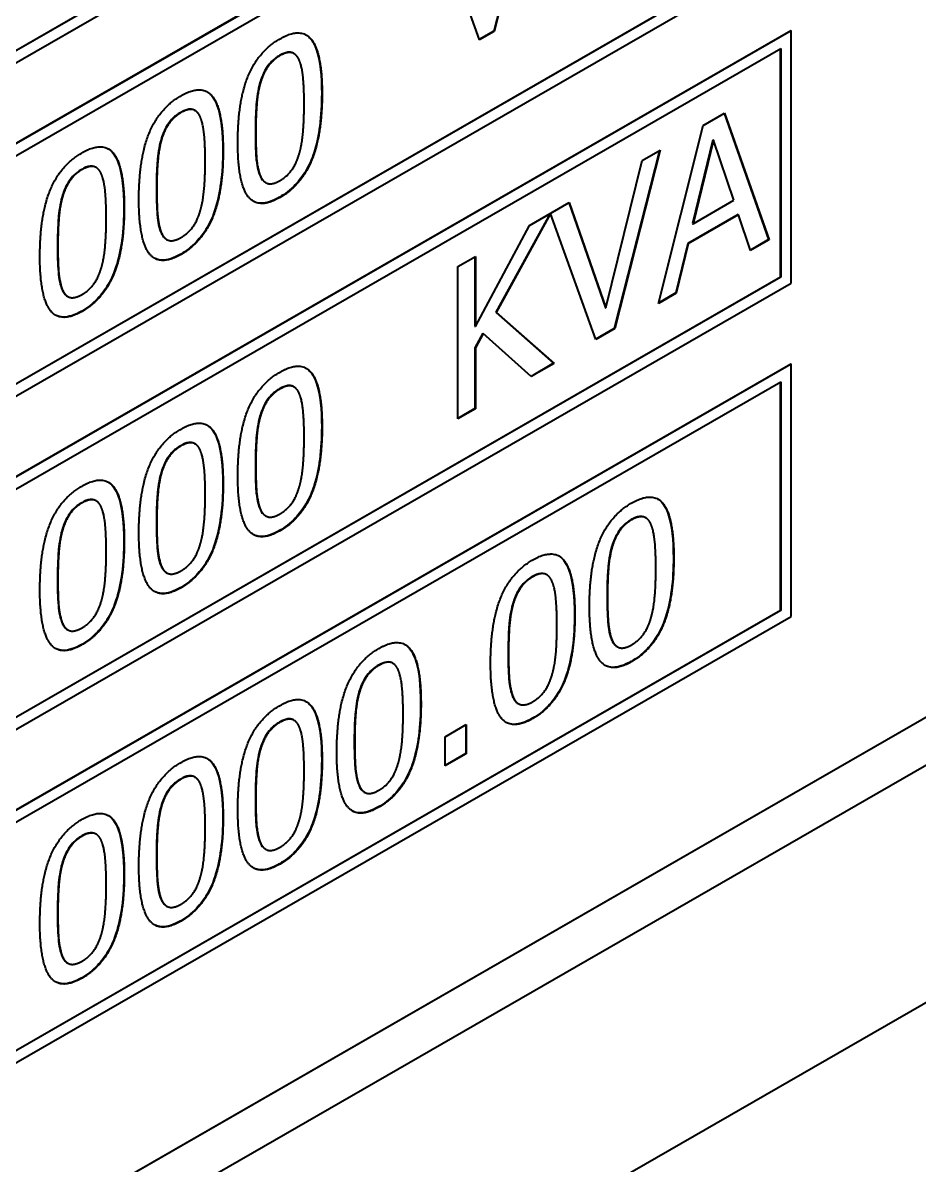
# Model space of a CAD drawing. Header units: inches. Extents: x 6934 to 18973, y 4254 to 7629.
# Drawn here: x 11226.73 to 11239.04, y 6535.79 to 6551.48 of the extents above; entities that cross this region are included whole.
import ezdxf

# ---------------------------------------------------------------- set-up
doc = ezdxf.new("R2010")
doc.units = ezdxf.units.IN
doc.header["$MEASUREMENT"] = 0
doc.layers.add('POWER SUPPLY CASE OUTLINE$0$가시적인 것(ISO)', color=3, linetype='Continuous', lineweight=40, true_color=0x00ff00)
doc.layers.add('POWER SUPPLY CASE OUTLINE$0$가시적인 좁은 것(ISO)', color=3, linetype='Continuous', lineweight=35, true_color=0x00ff00)

msp = doc.modelspace()

# ---------------------------------------------------------------- linework, layer by layer
at = {"layer": 'POWER SUPPLY CASE OUTLINE$0$가시적인 것(ISO)'}
for p, q in [((11195.23, 6516.665), (11267.728, 6558.413)), ((11267.734, 6558.41), (11195.231, 6516.659)), ((11273.904, 6558.045), (11189.051, 6509.182)), ((11194.713, 6515.706), (11268.252, 6558.055)), ((11218.472, 6546.399), (11237.134, 6557.146)), ((11237.14, 6557.143), (11218.472, 6546.393)), ((11218.331, 6546.148), (11237.281, 6557.061)), ((11218.325, 6545.039), (11237.275, 6555.952)), ((11237.281, 6555.949), (11218.331, 6545.036)), ((11218.472, 6544.954), (11237.14, 6555.704)), ((11233.683, 6553.273), (11233.198, 6551.365)), ((11233.691, 6553.277), (11233.204, 6551.362)), ((11218.472, 6541.821), (11237.134, 6552.568)), ((11237.14, 6552.565), (11218.472, 6541.815)), ((11233.001, 6551.245), (11232.514, 6552.6)), ((11218.331, 6541.57), (11237.281, 6552.483)), ((11218.325, 6540.461), (11237.275, 6551.374)), ((11237.281, 6551.371), (11218.331, 6540.458)), ((11233.198, 6551.365), (11232.999, 6551.25)), ((11233.204, 6551.362), (11233.001, 6551.245)), ((11233.198, 6551.365), (11233.204, 6551.362)), ((11237.275, 6551.374), (11237.281, 6551.371)), ((11237.281, 6547.904), (11237.281, 6551.371)), ((11218.472, 6540.376), (11237.14, 6551.126)), ((11237.134, 6547.99), (11237.134, 6551.123)), ((11237.14, 6551.126), (11237.14, 6547.986)), ((11230.449, 6551.059), (11230.455, 6551.056)), ((11229.091, 6550.277), (11229.096, 6550.274)), ((11236.071, 6550.069), (11236.367, 6550.24)), ((11236.363, 6550.238), (11236.971, 6548.502)), ((11236.367, 6550.24), (11236.977, 6548.498)), ((11235.46, 6547.625), (11236.071, 6550.069)), ((11236.207, 6549.87), (11235.928, 6548.724)), ((11236.213, 6549.866), (11235.934, 6548.72)), ((11236.207, 6549.87), (11236.213, 6549.866)), ((11236.493, 6549.042), (11236.213, 6549.866)), ((11235.475, 6549.726), (11234.853, 6547.282)), ((11235.482, 6549.731), (11234.859, 6547.279)), ((11235.237, 6549.59), (11235.482, 6549.731)), ((11234.736, 6547.562), (11235.237, 6549.59)), ((11227.732, 6549.495), (11227.738, 6549.492)), ((11230.062, 6549.287), (11230.067, 6549.284)), ((11233.688, 6548.697), (11234.234, 6549.012)), ((11234.23, 6549.01), (11234.73, 6547.565)), ((11234.234, 6549.012), (11234.736, 6547.562)), ((11235.934, 6548.72), (11236.493, 6549.042)), ((11233.971, 6548.86), (11233.226, 6547.503)), ((11233.977, 6548.859), (11233.232, 6547.5)), ((11233.973, 6548.861), (11233.977, 6548.859)), ((11234.599, 6547.129), (11233.977, 6548.859)), ((11236.553, 6548.846), (11235.862, 6548.448)), ((11236.559, 6548.843), (11235.868, 6548.445)), ((11236.553, 6548.846), (11236.559, 6548.843)), ((11236.723, 6548.352), (11236.559, 6548.843)), ((11232.946, 6547.308), (11233.688, 6548.697)), ((11235.928, 6548.724), (11235.934, 6548.72)), ((11228.703, 6548.505), (11228.709, 6548.502)), ((11235.862, 6548.448), (11235.698, 6547.769)), ((11235.868, 6548.445), (11235.704, 6547.765)), ((11235.862, 6548.448), (11235.868, 6548.445)), ((11236.971, 6548.502), (11236.722, 6548.358)), ((11236.977, 6548.498), (11236.723, 6548.352)), ((11236.971, 6548.502), (11236.977, 6548.498)), ((11232.705, 6548.131), (11232.946, 6548.27)), ((11232.705, 6546.039), (11232.705, 6548.131)), ((11232.94, 6548.267), (11232.94, 6547.312)), ((11232.946, 6548.27), (11232.946, 6547.308)), ((11218.472, 6537.243), (11237.134, 6547.99)), ((11237.14, 6547.986), (11218.472, 6537.236)), ((11237.134, 6547.99), (11237.14, 6547.986)), ((11218.331, 6536.991), (11237.281, 6547.904)), ((11227.345, 6547.723), (11227.35, 6547.719)), ((11235.704, 6547.765), (11235.46, 6547.625)), ((11235.698, 6547.769), (11235.462, 6547.633)), ((11235.698, 6547.769), (11235.704, 6547.765)), ((11233.226, 6547.503), (11234.02, 6546.802)), ((11233.226, 6547.503), (11233.232, 6547.5)), ((11233.232, 6547.5), (11234.026, 6546.799)), ((11234.73, 6547.565), (11234.736, 6547.562)), ((11232.94, 6547.312), (11232.946, 6547.308)), ((11233.046, 6547.215), (11232.94, 6547.017)), ((11233.052, 6547.211), (11232.946, 6547.013)), ((11233.046, 6547.215), (11233.052, 6547.211)), ((11233.713, 6546.619), (11233.052, 6547.211)), ((11234.853, 6547.282), (11234.597, 6547.135)), ((11234.859, 6547.279), (11234.599, 6547.129)), ((11234.853, 6547.282), (11234.859, 6547.279)), ((11232.94, 6547.017), (11232.94, 6546.18)), ((11232.94, 6547.017), (11232.946, 6547.013)), ((11232.946, 6547.013), (11232.946, 6546.177)), ((11218.325, 6535.883), (11237.275, 6546.796)), ((11237.281, 6546.792), (11218.331, 6535.88)), ((11234.02, 6546.802), (11233.709, 6546.623)), ((11234.026, 6546.799), (11233.713, 6546.619)), ((11234.02, 6546.802), (11234.026, 6546.799)), ((11237.275, 6546.796), (11237.281, 6546.792)), ((11237.281, 6543.326), (11237.281, 6546.792)), ((11218.472, 6535.798), (11237.14, 6546.548)), ((11230.449, 6546.481), (11230.455, 6546.478)), ((11237.134, 6543.411), (11237.134, 6546.544)), ((11237.14, 6546.548), (11237.14, 6543.408)), ((11232.94, 6546.18), (11232.705, 6546.045)), ((11232.946, 6546.177), (11232.705, 6546.039)), ((11232.94, 6546.18), (11232.946, 6546.177)), ((11229.091, 6545.699), (11229.096, 6545.696)), ((11227.732, 6544.917), (11227.738, 6544.913)), ((11230.062, 6544.709), (11230.067, 6544.706)), ((11235.278, 6544.684), (11235.284, 6544.68)), ((11228.703, 6543.927), (11228.709, 6543.923)), ((11233.92, 6543.901), (11233.925, 6543.898)), ((11218.331, 6532.413), (11237.281, 6543.326)), ((11218.472, 6532.665), (11237.134, 6543.411)), ((11237.14, 6543.408), (11218.472, 6532.658)), ((11237.134, 6543.411), (11237.14, 6543.408)), ((11227.345, 6543.144), (11227.35, 6543.141)), ((11234.891, 6542.911), (11234.896, 6542.908)), ((11231.807, 6542.685), (11231.813, 6542.682)), ((11233.532, 6542.129), (11233.538, 6542.126)), ((11230.449, 6541.903), (11230.455, 6541.899)), ((11232.529, 6541.673), (11232.819, 6541.841)), ((11232.814, 6541.837), (11232.814, 6541.444)), ((11232.819, 6541.841), (11232.819, 6541.44)), ((11232.529, 6541.273), (11232.529, 6541.673)), ((11232.814, 6541.444), (11232.529, 6541.28)), ((11232.819, 6541.44), (11232.529, 6541.273)), ((11232.814, 6541.444), (11232.819, 6541.44)), ((11229.091, 6541.12), (11229.096, 6541.117)), ((11231.42, 6540.913), (11231.426, 6540.909)), ((11227.732, 6540.338), (11227.738, 6540.335)), ((11230.062, 6540.131), (11230.067, 6540.127)), ((11228.703, 6539.348), (11228.709, 6539.345)), ((11227.345, 6538.566), (11227.35, 6538.563))]:
    msp.add_line(p, q, dxfattribs=at)
for points in [[(11230.263, 6551.26), (11230.56, 6551.431), (11230.841, 6551.05), (11230.841, 6550.504)], [(11229.683, 6549.836), (11229.683, 6550.402), (11229.966, 6551.089), (11230.263, 6551.26)], [(11230.263, 6551.028), (11230.161, 6550.969), (11230.031, 6550.784), (11229.993, 6550.652)], [(11230.528, 6550.963), (11230.491, 6551.049), (11230.364, 6551.086), (11230.263, 6551.028)], [(11230.594, 6550.362), (11230.594, 6550.577), (11230.565, 6550.878), (11230.528, 6550.963)], [(11229.993, 6550.652), (11229.956, 6550.524), (11229.93, 6550.183), (11229.93, 6549.978)], [(11228.325, 6549.053), (11228.325, 6549.62), (11228.608, 6550.307), (11228.904, 6550.478)], [(11228.904, 6550.478), (11229.202, 6550.649), (11229.482, 6550.268), (11229.482, 6549.722)], [(11230.841, 6550.504), (11230.841, 6549.941), (11230.557, 6549.25), (11230.263, 6549.08)], [(11230.53, 6549.687), (11230.565, 6549.811), (11230.594, 6550.147), (11230.594, 6550.362)], [(11228.904, 6550.245), (11228.803, 6550.187), (11228.672, 6550.002), (11228.634, 6549.869)], [(11229.17, 6550.181), (11229.133, 6550.267), (11229.005, 6550.304), (11228.904, 6550.245)], [(11229.236, 6549.58), (11229.236, 6549.795), (11229.206, 6550.095), (11229.17, 6550.181)], [(11228.634, 6549.869), (11228.598, 6549.741), (11228.571, 6549.401), (11228.571, 6549.195)], [(11229.93, 6549.978), (11229.93, 6549.757), (11229.953, 6549.475), (11229.991, 6549.382)], [(11226.966, 6548.271), (11226.966, 6548.838), (11227.25, 6549.525), (11227.546, 6549.695)], [(11227.546, 6549.695), (11227.844, 6549.867), (11228.124, 6549.486), (11228.124, 6548.939)], [(11229.482, 6549.722), (11229.482, 6549.159), (11229.199, 6548.468), (11228.904, 6548.298)], [(11230.263, 6549.08), (11229.963, 6548.908), (11229.683, 6549.284), (11229.683, 6549.836)], [(11229.171, 6548.905), (11229.206, 6549.029), (11229.236, 6549.364), (11229.236, 6549.58)], [(11230.263, 6549.313), (11230.362, 6549.37), (11230.493, 6549.556), (11230.53, 6549.687)], [(11227.546, 6549.463), (11227.445, 6549.405), (11227.314, 6549.219), (11227.276, 6549.087)], [(11227.811, 6549.399), (11227.775, 6549.485), (11227.647, 6549.521), (11227.546, 6549.463)], [(11227.877, 6548.797), (11227.877, 6549.013), (11227.848, 6549.313), (11227.811, 6549.399)], [(11229.991, 6549.382), (11230.026, 6549.294), (11230.157, 6549.252), (11230.263, 6549.313)], [(11227.276, 6549.087), (11227.239, 6548.959), (11227.213, 6548.618), (11227.213, 6548.413)], [(11228.571, 6549.195), (11228.571, 6548.975), (11228.595, 6548.693), (11228.633, 6548.6)], [(11228.124, 6548.939), (11228.124, 6548.376), (11227.841, 6547.686), (11227.546, 6547.516)], [(11228.904, 6548.298), (11228.605, 6548.126), (11228.325, 6548.502), (11228.325, 6549.053)], [(11227.813, 6548.123), (11227.848, 6548.246), (11227.877, 6548.582), (11227.877, 6548.797)], [(11228.904, 6548.531), (11229.004, 6548.588), (11229.135, 6548.773), (11229.171, 6548.905)], [(11228.633, 6548.6), (11228.668, 6548.512), (11228.799, 6548.47), (11228.904, 6548.531)], [(11227.213, 6548.413), (11227.213, 6548.193), (11227.236, 6547.911), (11227.274, 6547.818)], [(11227.546, 6547.516), (11227.247, 6547.344), (11226.966, 6547.72), (11226.966, 6548.271)], [(11227.546, 6547.748), (11227.646, 6547.806), (11227.776, 6547.991), (11227.813, 6548.123)], [(11227.274, 6547.818), (11227.31, 6547.729), (11227.44, 6547.688), (11227.546, 6547.748)], [(11230.263, 6546.682), (11230.56, 6546.853), (11230.841, 6546.472), (11230.841, 6545.926)], [(11229.683, 6545.257), (11229.683, 6545.824), (11229.966, 6546.511), (11230.263, 6546.682)], [(11230.263, 6546.449), (11230.161, 6546.391), (11230.031, 6546.206), (11229.993, 6546.073)], [(11230.528, 6546.385), (11230.491, 6546.471), (11230.364, 6546.508), (11230.263, 6546.449)], [(11230.594, 6545.784), (11230.594, 6545.999), (11230.565, 6546.299), (11230.528, 6546.385)], [(11228.904, 6545.899), (11229.202, 6546.071), (11229.482, 6545.689), (11229.482, 6545.143)], [(11229.993, 6546.073), (11229.956, 6545.945), (11229.93, 6545.605), (11229.93, 6545.399)], [(11228.325, 6544.475), (11228.325, 6545.042), (11228.608, 6545.729), (11228.904, 6545.899)], [(11230.841, 6545.926), (11230.841, 6545.363), (11230.557, 6544.672), (11230.263, 6544.502)], [(11230.53, 6545.109), (11230.565, 6545.233), (11230.594, 6545.568), (11230.594, 6545.784)], [(11228.904, 6545.667), (11228.803, 6545.609), (11228.672, 6545.423), (11228.634, 6545.291)], [(11229.17, 6545.603), (11229.133, 6545.689), (11229.005, 6545.725), (11228.904, 6545.667)], [(11229.236, 6545.001), (11229.236, 6545.217), (11229.206, 6545.517), (11229.17, 6545.603)], [(11229.93, 6545.399), (11229.93, 6545.179), (11229.953, 6544.897), (11229.991, 6544.804)], [(11227.546, 6545.117), (11227.844, 6545.289), (11228.124, 6544.907), (11228.124, 6544.361)], [(11228.634, 6545.291), (11228.598, 6545.163), (11228.571, 6544.822), (11228.571, 6544.617)], [(11229.482, 6545.143), (11229.482, 6544.58), (11229.199, 6543.89), (11228.904, 6543.72)], [(11230.263, 6544.502), (11229.963, 6544.33), (11229.683, 6544.706), (11229.683, 6545.257)], [(11226.966, 6543.693), (11226.966, 6544.259), (11227.25, 6544.947), (11227.546, 6545.117)], [(11229.171, 6544.327), (11229.206, 6544.45), (11229.236, 6544.786), (11229.236, 6545.001)], [(11230.263, 6544.735), (11230.362, 6544.792), (11230.493, 6544.977), (11230.53, 6545.109)], [(11227.546, 6544.885), (11227.445, 6544.827), (11227.314, 6544.641), (11227.276, 6544.509)], [(11227.811, 6544.821), (11227.775, 6544.906), (11227.647, 6544.943), (11227.546, 6544.885)], [(11234.512, 6543.46), (11234.512, 6544.027), (11234.795, 6544.714), (11235.092, 6544.884)], [(11235.092, 6544.884), (11235.39, 6545.056), (11235.67, 6544.674), (11235.67, 6544.128)], [(11227.877, 6544.219), (11227.877, 6544.435), (11227.848, 6544.735), (11227.811, 6544.821)], [(11229.991, 6544.804), (11230.026, 6544.716), (11230.157, 6544.674), (11230.263, 6544.735)], [(11235.357, 6544.588), (11235.321, 6544.673), (11235.193, 6544.71), (11235.092, 6544.652)], [(11228.571, 6544.617), (11228.571, 6544.397), (11228.595, 6544.115), (11228.633, 6544.022)], [(11235.092, 6544.652), (11234.991, 6544.594), (11234.86, 6544.408), (11234.822, 6544.276)], [(11235.423, 6543.986), (11235.423, 6544.202), (11235.394, 6544.502), (11235.357, 6544.588)], [(11227.276, 6544.509), (11227.239, 6544.381), (11227.213, 6544.04), (11227.213, 6543.835)], [(11228.124, 6544.361), (11228.124, 6543.798), (11227.841, 6543.108), (11227.546, 6542.938)], [(11228.904, 6543.72), (11228.605, 6543.548), (11228.325, 6543.924), (11228.325, 6544.475)], [(11227.813, 6543.544), (11227.848, 6543.668), (11227.877, 6544.004), (11227.877, 6544.219)], [(11228.904, 6543.952), (11229.004, 6544.01), (11229.135, 6544.195), (11229.171, 6544.327)], [(11234.822, 6544.276), (11234.785, 6544.148), (11234.759, 6543.807), (11234.759, 6543.602)], [(11233.154, 6542.678), (11233.154, 6543.244), (11233.437, 6543.931), (11233.733, 6544.102)], [(11233.733, 6544.102), (11234.031, 6544.274), (11234.311, 6543.892), (11234.311, 6543.346)], [(11235.67, 6544.128), (11235.67, 6543.565), (11235.387, 6542.875), (11235.092, 6542.705)], [(11228.633, 6544.022), (11228.668, 6543.933), (11228.799, 6543.892), (11228.904, 6543.952)], [(11233.999, 6543.805), (11233.962, 6543.891), (11233.835, 6543.928), (11233.733, 6543.87)], [(11235.359, 6543.311), (11235.394, 6543.435), (11235.423, 6543.771), (11235.423, 6543.986)], [(11227.213, 6543.835), (11227.213, 6543.614), (11227.236, 6543.333), (11227.274, 6543.239)], [(11233.733, 6543.87), (11233.632, 6543.811), (11233.502, 6543.626), (11233.463, 6543.494)], [(11234.065, 6543.204), (11234.065, 6543.419), (11234.036, 6543.72), (11233.999, 6543.805)], [(11227.546, 6542.938), (11227.247, 6542.765), (11226.966, 6543.142), (11226.966, 6543.693)], [(11234.759, 6543.602), (11234.759, 6543.381), (11234.782, 6543.1), (11234.82, 6543.007)], [(11227.546, 6543.17), (11227.646, 6543.228), (11227.776, 6543.413), (11227.813, 6543.544)], [(11233.463, 6543.494), (11233.427, 6543.366), (11233.4, 6543.025), (11233.4, 6542.82)], [(11235.092, 6542.705), (11234.793, 6542.533), (11234.512, 6542.909), (11234.512, 6543.46)], [(11234.311, 6543.346), (11234.311, 6542.783), (11234.028, 6542.092), (11233.733, 6541.923)], [(11235.092, 6542.937), (11235.192, 6542.995), (11235.322, 6543.18), (11235.359, 6543.311)], [(11227.274, 6543.239), (11227.31, 6543.151), (11227.44, 6543.109), (11227.546, 6543.17)], [(11234, 6542.529), (11234.036, 6542.653), (11234.065, 6542.989), (11234.065, 6543.204)], [(11231.621, 6542.886), (11231.919, 6543.057), (11232.199, 6542.676), (11232.199, 6542.13)], [(11234.82, 6543.007), (11234.856, 6542.918), (11234.986, 6542.876), (11235.092, 6542.937)], [(11231.042, 6541.461), (11231.042, 6542.028), (11231.325, 6542.715), (11231.621, 6542.886)], [(11233.4, 6542.82), (11233.4, 6542.599), (11233.424, 6542.318), (11233.462, 6542.224)], [(11231.621, 6542.653), (11231.52, 6542.595), (11231.389, 6542.41), (11231.351, 6542.277)], [(11231.887, 6542.589), (11231.85, 6542.675), (11231.722, 6542.712), (11231.621, 6542.653)], [(11233.733, 6541.923), (11233.434, 6541.75), (11233.154, 6542.127), (11233.154, 6542.678)], [(11231.953, 6541.988), (11231.953, 6542.203), (11231.923, 6542.503), (11231.887, 6542.589)], [(11233.733, 6542.155), (11233.833, 6542.212), (11233.964, 6542.398), (11234, 6542.529)], [(11230.263, 6542.103), (11230.56, 6542.275), (11230.841, 6541.893), (11230.841, 6541.347)], [(11231.351, 6542.277), (11231.314, 6542.149), (11231.288, 6541.809), (11231.288, 6541.603)], [(11233.462, 6542.224), (11233.497, 6542.136), (11233.628, 6542.094), (11233.733, 6542.155)], [(11229.683, 6540.679), (11229.683, 6541.246), (11229.966, 6541.933), (11230.263, 6542.103)], [(11232.199, 6542.13), (11232.199, 6541.566), (11231.916, 6540.876), (11231.621, 6540.706)], [(11230.263, 6541.871), (11230.161, 6541.813), (11230.031, 6541.627), (11229.993, 6541.495)], [(11230.528, 6541.807), (11230.491, 6541.893), (11230.364, 6541.929), (11230.263, 6541.871)], [(11231.888, 6541.313), (11231.923, 6541.436), (11231.953, 6541.772), (11231.953, 6541.988)], [(11230.594, 6541.205), (11230.594, 6541.421), (11230.565, 6541.721), (11230.528, 6541.807)], [(11231.288, 6541.603), (11231.288, 6541.383), (11231.311, 6541.101), (11231.35, 6541.008)], [(11228.904, 6541.321), (11229.202, 6541.493), (11229.482, 6541.111), (11229.482, 6540.565)], [(11229.993, 6541.495), (11229.956, 6541.367), (11229.93, 6541.026), (11229.93, 6540.821)], [(11231.621, 6540.706), (11231.322, 6540.534), (11231.042, 6540.91), (11231.042, 6541.461)], [(11228.325, 6539.897), (11228.325, 6540.463), (11228.608, 6541.15), (11228.904, 6541.321)], [(11230.841, 6541.347), (11230.841, 6540.784), (11230.557, 6540.094), (11230.263, 6539.924)], [(11231.621, 6540.939), (11231.721, 6540.996), (11231.851, 6541.181), (11231.888, 6541.313)], [(11228.904, 6541.089), (11228.803, 6541.03), (11228.672, 6540.845), (11228.634, 6540.713)], [(11229.17, 6541.025), (11229.133, 6541.11), (11229.005, 6541.147), (11228.904, 6541.089)], [(11230.53, 6540.531), (11230.565, 6540.654), (11230.594, 6540.99), (11230.594, 6541.205)], [(11229.236, 6540.423), (11229.236, 6540.639), (11229.206, 6540.939), (11229.17, 6541.025)], [(11231.35, 6541.008), (11231.385, 6540.92), (11231.515, 6540.878), (11231.621, 6540.939)], [(11229.93, 6540.821), (11229.93, 6540.601), (11229.953, 6540.319), (11229.991, 6540.226)], [(11227.546, 6540.539), (11227.844, 6540.71), (11228.124, 6540.329), (11228.124, 6539.783)], [(11228.634, 6540.713), (11228.598, 6540.585), (11228.571, 6540.244), (11228.571, 6540.039)], [(11230.263, 6539.924), (11229.963, 6539.752), (11229.683, 6540.128), (11229.683, 6540.679)], [(11226.966, 6539.115), (11226.966, 6539.681), (11227.25, 6540.368), (11227.546, 6540.539)], [(11229.482, 6540.565), (11229.482, 6540.002), (11229.199, 6539.311), (11228.904, 6539.142)], [(11230.263, 6540.156), (11230.362, 6540.214), (11230.493, 6540.399), (11230.53, 6540.531)], [(11227.546, 6540.307), (11227.445, 6540.248), (11227.314, 6540.063), (11227.276, 6539.931)], [(11227.811, 6540.242), (11227.775, 6540.328), (11227.647, 6540.365), (11227.546, 6540.307)], [(11229.171, 6539.748), (11229.206, 6539.872), (11229.236, 6540.208), (11229.236, 6540.423)], [(11227.877, 6539.641), (11227.877, 6539.856), (11227.848, 6540.157), (11227.811, 6540.242)], [(11229.991, 6540.226), (11230.026, 6540.137), (11230.157, 6540.095), (11230.263, 6540.156)], [(11228.571, 6540.039), (11228.571, 6539.818), (11228.595, 6539.537), (11228.633, 6539.443)], [(11227.276, 6539.931), (11227.239, 6539.803), (11227.213, 6539.462), (11227.213, 6539.257)], [(11228.904, 6539.142), (11228.605, 6538.969), (11228.325, 6539.346), (11228.325, 6539.897)], [(11228.124, 6539.783), (11228.124, 6539.22), (11227.841, 6538.529), (11227.546, 6538.359)], [(11228.904, 6539.374), (11229.004, 6539.432), (11229.135, 6539.617), (11229.171, 6539.748)], [(11227.813, 6538.966), (11227.848, 6539.09), (11227.877, 6539.426), (11227.877, 6539.641)], [(11228.633, 6539.443), (11228.668, 6539.355), (11228.799, 6539.313), (11228.904, 6539.374)], [(11227.213, 6539.257), (11227.213, 6539.036), (11227.236, 6538.754), (11227.274, 6538.661)], [(11227.546, 6538.359), (11227.247, 6538.187), (11226.966, 6538.563), (11226.966, 6539.115)], [(11227.546, 6538.592), (11227.646, 6538.649), (11227.776, 6538.835), (11227.813, 6538.966)], [(11227.274, 6538.661), (11227.31, 6538.573), (11227.44, 6538.531), (11227.546, 6538.592)]]:
    msp.add_open_spline(points, degree=2, dxfattribs=at)
for points, knots in [([(11230.62, 6551.314), (11230.629, 6551.309), (11230.637, 6551.303), (11230.674, 6551.273), (11230.72, 6551.226), (11230.816, 6550.96), (11230.835, 6550.738), (11230.835, 6550.507)], [-0.1967538, -0.1967538, -0.1967538, -0.1967538, -0.1778314, -0.1778314, -0.1056911, -0.1056911, 0, 0, 0, 0]), ([(11230.257, 6551.031), (11230.235, 6551.018), (11230.212, 6551.003), (11230.17, 6550.969), (11230.15, 6550.951), (11230.112, 6550.91), (11230.084, 6550.876), (11230.026, 6550.77), (11230.003, 6550.712), (11229.987, 6550.655)], [-0.08997993, -0.08997993, -0.08997993, -0.08997993, -0.06661875, -0.06661875, -0.04544513, -0.04544513, -0.02339217, -0.02339217, 0, 0, 0, 0]), ([(11230.449, 6551.059), (11230.448, 6551.06), (11230.447, 6551.06), (11230.419, 6551.076), (11230.392, 6551.076), (11230.335, 6551.07), (11230.296, 6551.053), (11230.257, 6551.031)], [-0.03284508, -0.03284508, -0.03284508, -0.03284508, -0.03244493, -0.03244493, -0.02060767, -0.02060767, 0, 0, 0, 0]), ([(11229.987, 6550.655), (11229.959, 6550.555), (11229.944, 6550.449), (11229.934, 6550.311), (11229.924, 6550.186), (11229.924, 6549.981)], [-0.2872609, -0.2872609, -0.2872609, -0.2872609, -0.0939422, -0.0939422, 0, 0, 0, 0]), ([(11229.262, 6550.531), (11229.27, 6550.526), (11229.278, 6550.521), (11229.316, 6550.491), (11229.362, 6550.444), (11229.458, 6550.178), (11229.477, 6549.955), (11229.477, 6549.725)], [-0.1967538, -0.1967538, -0.1967538, -0.1967538, -0.1778314, -0.1778314, -0.1056911, -0.1056911, 0, 0, 0, 0]), ([(11230.835, 6550.507), (11230.835, 6550.364), (11230.828, 6550.21), (11230.793, 6549.94), (11230.768, 6549.813), (11230.705, 6549.622), (11230.671, 6549.536), (11230.577, 6549.375), (11230.528, 6549.31), (11230.405, 6549.181), (11230.331, 6549.126), (11230.257, 6549.084)], [-0.2680321, -0.2680321, -0.2680321, -0.2680321, -0.1780903, -0.1780903, -0.1090851, -0.1090851, -0.0707526, -0.0707526, -0.0392192, -0.0392192, 0, 0, 0, 0]), ([(11228.899, 6550.249), (11228.876, 6550.236), (11228.854, 6550.221), (11228.811, 6550.187), (11228.792, 6550.169), (11228.754, 6550.128), (11228.726, 6550.094), (11228.667, 6549.988), (11228.645, 6549.929), (11228.629, 6549.873)], [-0.08997993, -0.08997993, -0.08997993, -0.08997993, -0.06661875, -0.06661875, -0.04544513, -0.04544513, -0.02339217, -0.02339217, 0, 0, 0, 0]), ([(11229.091, 6550.277), (11229.09, 6550.278), (11229.089, 6550.278), (11229.06, 6550.294), (11229.034, 6550.294), (11228.977, 6550.287), (11228.937, 6550.271), (11228.899, 6550.249)], [-0.03284508, -0.03284508, -0.03284508, -0.03284508, -0.03244493, -0.03244493, -0.02060767, -0.02060767, 0, 0, 0, 0]), ([(11228.629, 6549.873), (11228.6, 6549.773), (11228.586, 6549.667), (11228.575, 6549.529), (11228.566, 6549.403), (11228.566, 6549.199)], [-0.2872609, -0.2872609, -0.2872609, -0.2872609, -0.0939422, -0.0939422, 0, 0, 0, 0]), ([(11229.924, 6549.981), (11229.924, 6549.864), (11229.926, 6549.731), (11229.939, 6549.575), (11229.949, 6549.475), (11229.986, 6549.385)], [-0.189822, -0.189822, -0.189822, -0.189822, -0.0541151, -0.0541151, 0, 0, 0, 0]), ([(11227.904, 6549.749), (11227.912, 6549.744), (11227.92, 6549.739), (11227.957, 6549.709), (11228.003, 6549.662), (11228.1, 6549.396), (11228.118, 6549.173), (11228.118, 6548.943)], [-0.1967538, -0.1967538, -0.1967538, -0.1967538, -0.1778314, -0.1778314, -0.1056911, -0.1056911, 0, 0, 0, 0]), ([(11229.477, 6549.725), (11229.477, 6549.582), (11229.47, 6549.428), (11229.434, 6549.158), (11229.409, 6549.031), (11229.346, 6548.84), (11229.313, 6548.754), (11229.219, 6548.593), (11229.17, 6548.528), (11229.046, 6548.399), (11228.973, 6548.344), (11228.899, 6548.301)], [-0.2680321, -0.2680321, -0.2680321, -0.2680321, -0.1780903, -0.1780903, -0.1090851, -0.1090851, -0.0707526, -0.0707526, -0.0392192, -0.0392192, 0, 0, 0, 0]), ([(11227.54, 6549.466), (11227.518, 6549.453), (11227.495, 6549.438), (11227.453, 6549.405), (11227.434, 6549.387), (11227.396, 6549.345), (11227.368, 6549.311), (11227.309, 6549.205), (11227.287, 6549.147), (11227.27, 6549.09)], [-0.08997993, -0.08997993, -0.08997993, -0.08997993, -0.06661875, -0.06661875, -0.04544513, -0.04544513, -0.02339217, -0.02339217, 0, 0, 0, 0]), ([(11227.732, 6549.495), (11227.731, 6549.495), (11227.73, 6549.496), (11227.702, 6549.511), (11227.675, 6549.512), (11227.618, 6549.505), (11227.579, 6549.489), (11227.54, 6549.466)], [-0.03284508, -0.03284508, -0.03284508, -0.03284508, -0.03244493, -0.03244493, -0.02060767, -0.02060767, 0, 0, 0, 0]), ([(11229.986, 6549.385), (11229.995, 6549.362), (11230.006, 6549.341), (11230.032, 6549.309), (11230.046, 6549.296), (11230.062, 6549.287)], [-0.0500509, -0.0500509, -0.0500509, -0.0500509, -0.04141394, -0.04141394, -0.03402, -0.03402, -0.03402, -0.03402]), ([(11227.27, 6549.09), (11227.242, 6548.991), (11227.228, 6548.885), (11227.217, 6548.747), (11227.207, 6548.621), (11227.207, 6548.416)], [-0.2872609, -0.2872609, -0.2872609, -0.2872609, -0.0939422, -0.0939422, 0, 0, 0, 0]), ([(11228.566, 6549.199), (11228.566, 6549.082), (11228.568, 6548.949), (11228.581, 6548.793), (11228.591, 6548.692), (11228.627, 6548.603)], [-0.189822, -0.189822, -0.189822, -0.189822, -0.0541151, -0.0541151, 0, 0, 0, 0]), ([(11230.257, 6549.084), (11230.211, 6549.057), (11230.165, 6549.035), (11230.079, 6549.008), (11230.04, 6549.001), (11229.963, 6549.002), (11229.927, 6549.011), (11229.896, 6549.029)], [-0.4075803, -0.4075803, -0.4075803, -0.4075803, -0.3359098, -0.3359098, -0.270443, -0.270443, -0.2011203, -0.2011203, -0.2011203, -0.2011203]), ([(11228.118, 6548.943), (11228.118, 6548.8), (11228.111, 6548.645), (11228.076, 6548.376), (11228.051, 6548.249), (11227.988, 6548.058), (11227.954, 6547.972), (11227.86, 6547.811), (11227.812, 6547.746), (11227.688, 6547.617), (11227.614, 6547.562), (11227.54, 6547.519)], [-0.2680321, -0.2680321, -0.2680321, -0.2680321, -0.1780903, -0.1780903, -0.1090851, -0.1090851, -0.0707526, -0.0707526, -0.0392192, -0.0392192, 0, 0, 0, 0]), ([(11228.627, 6548.603), (11228.636, 6548.58), (11228.648, 6548.559), (11228.674, 6548.526), (11228.687, 6548.514), (11228.703, 6548.505)], [-0.0500509, -0.0500509, -0.0500509, -0.0500509, -0.04141394, -0.04141394, -0.03402, -0.03402, -0.03402, -0.03402]), ([(11227.207, 6548.416), (11227.207, 6548.3), (11227.21, 6548.166), (11227.223, 6548.011), (11227.232, 6547.91), (11227.269, 6547.821)], [-0.189822, -0.189822, -0.189822, -0.189822, -0.0541151, -0.0541151, 0, 0, 0, 0]), ([(11228.899, 6548.301), (11228.853, 6548.275), (11228.807, 6548.253), (11228.721, 6548.225), (11228.681, 6548.218), (11228.604, 6548.22), (11228.569, 6548.229), (11228.538, 6548.247)], [-0.4075803, -0.4075803, -0.4075803, -0.4075803, -0.3359098, -0.3359098, -0.270443, -0.270443, -0.2011203, -0.2011203, -0.2011203, -0.2011203]), ([(11227.269, 6547.821), (11227.278, 6547.798), (11227.289, 6547.777), (11227.315, 6547.744), (11227.329, 6547.732), (11227.345, 6547.723)], [-0.0500509, -0.0500509, -0.0500509, -0.0500509, -0.04141394, -0.04141394, -0.03402, -0.03402, -0.03402, -0.03402]), ([(11227.54, 6547.519), (11227.494, 6547.493), (11227.448, 6547.471), (11227.362, 6547.443), (11227.323, 6547.436), (11227.246, 6547.438), (11227.211, 6547.447), (11227.179, 6547.464)], [-0.4075803, -0.4075803, -0.4075803, -0.4075803, -0.3359098, -0.3359098, -0.270443, -0.270443, -0.2011203, -0.2011203, -0.2011203, -0.2011203]), ([(11230.62, 6546.735), (11230.629, 6546.73), (11230.637, 6546.725), (11230.674, 6546.695), (11230.72, 6546.648), (11230.816, 6546.382), (11230.835, 6546.159), (11230.835, 6545.929)], [-0.1967538, -0.1967538, -0.1967538, -0.1967538, -0.1778314, -0.1778314, -0.1056911, -0.1056911, 0, 0, 0, 0]), ([(11230.257, 6546.453), (11230.235, 6546.44), (11230.212, 6546.425), (11230.17, 6546.391), (11230.15, 6546.373), (11230.112, 6546.332), (11230.084, 6546.298), (11230.026, 6546.192), (11230.003, 6546.133), (11229.987, 6546.077)], [-0.08997993, -0.08997993, -0.08997993, -0.08997993, -0.06661875, -0.06661875, -0.04544513, -0.04544513, -0.02339217, -0.02339217, 0, 0, 0, 0]), ([(11230.449, 6546.481), (11230.448, 6546.482), (11230.447, 6546.482), (11230.419, 6546.497), (11230.392, 6546.498), (11230.335, 6546.491), (11230.296, 6546.475), (11230.257, 6546.453)], [-0.03284508, -0.03284508, -0.03284508, -0.03284508, -0.03244493, -0.03244493, -0.02060767, -0.02060767, 0, 0, 0, 0]), ([(11229.262, 6545.953), (11229.27, 6545.948), (11229.278, 6545.942), (11229.316, 6545.913), (11229.362, 6545.866), (11229.458, 6545.6), (11229.477, 6545.377), (11229.477, 6545.147)], [-0.1967538, -0.1967538, -0.1967538, -0.1967538, -0.1778314, -0.1778314, -0.1056911, -0.1056911, 0, 0, 0, 0]), ([(11229.987, 6546.077), (11229.959, 6545.977), (11229.944, 6545.871), (11229.934, 6545.733), (11229.924, 6545.607), (11229.924, 6545.403)], [-0.2872609, -0.2872609, -0.2872609, -0.2872609, -0.0939422, -0.0939422, 0, 0, 0, 0]), ([(11230.835, 6545.929), (11230.835, 6545.786), (11230.828, 6545.632), (11230.793, 6545.362), (11230.768, 6545.235), (11230.705, 6545.044), (11230.671, 6544.958), (11230.577, 6544.797), (11230.528, 6544.732), (11230.405, 6544.603), (11230.331, 6544.548), (11230.257, 6544.505)], [-0.2680321, -0.2680321, -0.2680321, -0.2680321, -0.1780903, -0.1780903, -0.1090851, -0.1090851, -0.0707526, -0.0707526, -0.0392192, -0.0392192, 0, 0, 0, 0]), ([(11228.899, 6545.67), (11228.876, 6545.657), (11228.854, 6545.642), (11228.811, 6545.609), (11228.792, 6545.591), (11228.754, 6545.549), (11228.726, 6545.515), (11228.667, 6545.409), (11228.645, 6545.351), (11228.629, 6545.294)], [-0.08997993, -0.08997993, -0.08997993, -0.08997993, -0.06661875, -0.06661875, -0.04544513, -0.04544513, -0.02339217, -0.02339217, 0, 0, 0, 0]), ([(11229.091, 6545.699), (11229.09, 6545.699), (11229.089, 6545.7), (11229.06, 6545.715), (11229.034, 6545.716), (11228.977, 6545.709), (11228.937, 6545.693), (11228.899, 6545.67)], [-0.03284508, -0.03284508, -0.03284508, -0.03284508, -0.03244493, -0.03244493, -0.02060767, -0.02060767, 0, 0, 0, 0]), ([(11229.924, 6545.403), (11229.924, 6545.286), (11229.926, 6545.153), (11229.939, 6544.997), (11229.949, 6544.896), (11229.986, 6544.807)], [-0.189822, -0.189822, -0.189822, -0.189822, -0.0541151, -0.0541151, 0, 0, 0, 0]), ([(11227.904, 6545.171), (11227.912, 6545.166), (11227.92, 6545.16), (11227.957, 6545.131), (11228.003, 6545.084), (11228.1, 6544.818), (11228.118, 6544.595), (11228.118, 6544.364)], [-0.1967538, -0.1967538, -0.1967538, -0.1967538, -0.1778314, -0.1778314, -0.1056911, -0.1056911, 0, 0, 0, 0]), ([(11228.629, 6545.294), (11228.6, 6545.195), (11228.586, 6545.089), (11228.575, 6544.951), (11228.566, 6544.825), (11228.566, 6544.62)], [-0.2872609, -0.2872609, -0.2872609, -0.2872609, -0.0939422, -0.0939422, 0, 0, 0, 0]), ([(11229.477, 6545.147), (11229.477, 6545.004), (11229.47, 6544.849), (11229.434, 6544.58), (11229.409, 6544.452), (11229.346, 6544.262), (11229.313, 6544.176), (11229.219, 6544.015), (11229.17, 6543.95), (11229.046, 6543.821), (11228.973, 6543.766), (11228.899, 6543.723)], [-0.2680321, -0.2680321, -0.2680321, -0.2680321, -0.1780903, -0.1780903, -0.1090851, -0.1090851, -0.0707526, -0.0707526, -0.0392192, -0.0392192, 0, 0, 0, 0]), ([(11227.54, 6544.888), (11227.518, 6544.875), (11227.495, 6544.86), (11227.453, 6544.827), (11227.434, 6544.809), (11227.396, 6544.767), (11227.368, 6544.733), (11227.309, 6544.627), (11227.287, 6544.569), (11227.27, 6544.512)], [-0.08997993, -0.08997993, -0.08997993, -0.08997993, -0.06661875, -0.06661875, -0.04544513, -0.04544513, -0.02339217, -0.02339217, 0, 0, 0, 0]), ([(11227.732, 6544.917), (11227.731, 6544.917), (11227.73, 6544.918), (11227.702, 6544.933), (11227.675, 6544.934), (11227.618, 6544.927), (11227.579, 6544.91), (11227.54, 6544.888)], [-0.03284508, -0.03284508, -0.03284508, -0.03284508, -0.03244493, -0.03244493, -0.02060767, -0.02060767, 0, 0, 0, 0]), ([(11235.449, 6544.938), (11235.458, 6544.933), (11235.466, 6544.927), (11235.503, 6544.898), (11235.549, 6544.851), (11235.646, 6544.585), (11235.664, 6544.362), (11235.664, 6544.132)], [-0.1967538, -0.1967538, -0.1967538, -0.1967538, -0.1778314, -0.1778314, -0.1056911, -0.1056911, 0, 0, 0, 0]), ([(11229.986, 6544.807), (11229.995, 6544.784), (11230.006, 6544.763), (11230.032, 6544.73), (11230.046, 6544.718), (11230.062, 6544.709)], [-0.0500509, -0.0500509, -0.0500509, -0.0500509, -0.04141394, -0.04141394, -0.03402, -0.03402, -0.03402, -0.03402]), ([(11235.278, 6544.684), (11235.277, 6544.684), (11235.276, 6544.685), (11235.248, 6544.7), (11235.221, 6544.701), (11235.164, 6544.694), (11235.125, 6544.678), (11235.086, 6544.655)], [-0.03284508, -0.03284508, -0.03284508, -0.03284508, -0.03244493, -0.03244493, -0.02060767, -0.02060767, 0, 0, 0, 0]), ([(11228.566, 6544.62), (11228.566, 6544.504), (11228.568, 6544.37), (11228.581, 6544.215), (11228.591, 6544.114), (11228.627, 6544.025)], [-0.189822, -0.189822, -0.189822, -0.189822, -0.0541151, -0.0541151, 0, 0, 0, 0]), ([(11235.086, 6544.655), (11235.064, 6544.642), (11235.041, 6544.627), (11234.999, 6544.594), (11234.979, 6544.576), (11234.941, 6544.534), (11234.914, 6544.5), (11234.855, 6544.394), (11234.833, 6544.336), (11234.816, 6544.279)], [-0.08997993, -0.08997993, -0.08997993, -0.08997993, -0.06661875, -0.06661875, -0.04544513, -0.04544513, -0.02339217, -0.02339217, 0, 0, 0, 0]), ([(11227.27, 6544.512), (11227.242, 6544.413), (11227.228, 6544.307), (11227.217, 6544.169), (11227.207, 6544.043), (11227.207, 6543.838)], [-0.2872609, -0.2872609, -0.2872609, -0.2872609, -0.0939422, -0.0939422, 0, 0, 0, 0]), ([(11228.118, 6544.364), (11228.118, 6544.222), (11228.111, 6544.067), (11228.076, 6543.797), (11228.051, 6543.67), (11227.988, 6543.479), (11227.954, 6543.394), (11227.86, 6543.233), (11227.812, 6543.168), (11227.688, 6543.039), (11227.614, 6542.984), (11227.54, 6542.941)], [-0.2680321, -0.2680321, -0.2680321, -0.2680321, -0.1780903, -0.1780903, -0.1090851, -0.1090851, -0.0707526, -0.0707526, -0.0392192, -0.0392192, 0, 0, 0, 0]), ([(11230.257, 6544.505), (11230.211, 6544.479), (11230.165, 6544.457), (11230.079, 6544.429), (11230.04, 6544.422), (11229.963, 6544.424), (11229.927, 6544.433), (11229.896, 6544.451)], [-0.4075803, -0.4075803, -0.4075803, -0.4075803, -0.3359098, -0.3359098, -0.270443, -0.270443, -0.2011203, -0.2011203, -0.2011203, -0.2011203]), ([(11234.816, 6544.279), (11234.788, 6544.18), (11234.774, 6544.074), (11234.763, 6543.936), (11234.753, 6543.81), (11234.753, 6543.605)], [-0.2872609, -0.2872609, -0.2872609, -0.2872609, -0.0939422, -0.0939422, 0, 0, 0, 0]), ([(11234.091, 6544.156), (11234.099, 6544.151), (11234.108, 6544.145), (11234.145, 6544.116), (11234.191, 6544.069), (11234.287, 6543.802), (11234.306, 6543.58), (11234.306, 6543.349)], [-0.1967538, -0.1967538, -0.1967538, -0.1967538, -0.1778314, -0.1778314, -0.1056911, -0.1056911, 0, 0, 0, 0]), ([(11235.664, 6544.132), (11235.664, 6543.989), (11235.657, 6543.834), (11235.622, 6543.565), (11235.597, 6543.437), (11235.534, 6543.247), (11235.5, 6543.161), (11235.406, 6543), (11235.358, 6542.935), (11235.234, 6542.806), (11235.16, 6542.751), (11235.086, 6542.708)], [-0.2680321, -0.2680321, -0.2680321, -0.2680321, -0.1780903, -0.1780903, -0.1090851, -0.1090851, -0.0707526, -0.0707526, -0.0392192, -0.0392192, 0, 0, 0, 0]), ([(11228.627, 6544.025), (11228.636, 6544.002), (11228.648, 6543.981), (11228.674, 6543.948), (11228.687, 6543.936), (11228.703, 6543.927)], [-0.0500509, -0.0500509, -0.0500509, -0.0500509, -0.04141394, -0.04141394, -0.03402, -0.03402, -0.03402, -0.03402]), ([(11233.92, 6543.901), (11233.919, 6543.902), (11233.918, 6543.902), (11233.889, 6543.918), (11233.863, 6543.919), (11233.806, 6543.912), (11233.767, 6543.895), (11233.728, 6543.873)], [-0.03284508, -0.03284508, -0.03284508, -0.03284508, -0.03244493, -0.03244493, -0.02060767, -0.02060767, 0, 0, 0, 0]), ([(11227.207, 6543.838), (11227.207, 6543.722), (11227.21, 6543.588), (11227.223, 6543.432), (11227.232, 6543.332), (11227.269, 6543.243)], [-0.189822, -0.189822, -0.189822, -0.189822, -0.0541151, -0.0541151, 0, 0, 0, 0]), ([(11233.728, 6543.873), (11233.705, 6543.86), (11233.683, 6543.845), (11233.641, 6543.811), (11233.621, 6543.793), (11233.583, 6543.752), (11233.555, 6543.718), (11233.496, 6543.612), (11233.474, 6543.554), (11233.458, 6543.497)], [-0.08997993, -0.08997993, -0.08997993, -0.08997993, -0.06661875, -0.06661875, -0.04544513, -0.04544513, -0.02339217, -0.02339217, 0, 0, 0, 0]), ([(11228.899, 6543.723), (11228.853, 6543.697), (11228.807, 6543.675), (11228.721, 6543.647), (11228.681, 6543.64), (11228.604, 6543.642), (11228.569, 6543.651), (11228.538, 6543.668)], [-0.4075803, -0.4075803, -0.4075803, -0.4075803, -0.3359098, -0.3359098, -0.270443, -0.270443, -0.2011203, -0.2011203, -0.2011203, -0.2011203]), ([(11234.753, 6543.605), (11234.753, 6543.489), (11234.756, 6543.355), (11234.769, 6543.2), (11234.778, 6543.099), (11234.815, 6543.01)], [-0.189822, -0.189822, -0.189822, -0.189822, -0.0541151, -0.0541151, 0, 0, 0, 0]), ([(11233.458, 6543.497), (11233.429, 6543.398), (11233.415, 6543.291), (11233.404, 6543.154), (11233.395, 6543.028), (11233.395, 6542.823)], [-0.2872609, -0.2872609, -0.2872609, -0.2872609, -0.0939422, -0.0939422, 0, 0, 0, 0]), ([(11234.306, 6543.349), (11234.306, 6543.207), (11234.299, 6543.052), (11234.263, 6542.782), (11234.239, 6542.655), (11234.175, 6542.464), (11234.142, 6542.379), (11234.048, 6542.218), (11233.999, 6542.152), (11233.875, 6542.023), (11233.802, 6541.968), (11233.728, 6541.926)], [-0.2680321, -0.2680321, -0.2680321, -0.2680321, -0.1780903, -0.1780903, -0.1090851, -0.1090851, -0.0707526, -0.0707526, -0.0392192, -0.0392192, 0, 0, 0, 0]), ([(11227.269, 6543.243), (11227.278, 6543.22), (11227.289, 6543.199), (11227.315, 6543.166), (11227.329, 6543.153), (11227.345, 6543.144)], [-0.0500509, -0.0500509, -0.0500509, -0.0500509, -0.04141394, -0.04141394, -0.03402, -0.03402, -0.03402, -0.03402]), ([(11234.815, 6543.01), (11234.824, 6542.987), (11234.835, 6542.966), (11234.861, 6542.933), (11234.875, 6542.921), (11234.891, 6542.911)], [-0.0500509, -0.0500509, -0.0500509, -0.0500509, -0.04141394, -0.04141394, -0.03402, -0.03402, -0.03402, -0.03402]), ([(11227.54, 6542.941), (11227.494, 6542.915), (11227.448, 6542.893), (11227.362, 6542.865), (11227.323, 6542.858), (11227.246, 6542.859), (11227.211, 6542.869), (11227.179, 6542.886)], [-0.4075803, -0.4075803, -0.4075803, -0.4075803, -0.3359098, -0.3359098, -0.270443, -0.270443, -0.2011203, -0.2011203, -0.2011203, -0.2011203]), ([(11231.979, 6542.939), (11231.987, 6542.934), (11231.995, 6542.929), (11232.033, 6542.899), (11232.078, 6542.852), (11232.175, 6542.586), (11232.193, 6542.363), (11232.193, 6542.133)], [-0.1967538, -0.1967538, -0.1967538, -0.1967538, -0.1778314, -0.1778314, -0.1056911, -0.1056911, 0, 0, 0, 0]), ([(11233.395, 6542.823), (11233.395, 6542.706), (11233.397, 6542.573), (11233.41, 6542.417), (11233.42, 6542.317), (11233.456, 6542.228)], [-0.189822, -0.189822, -0.189822, -0.189822, -0.0541151, -0.0541151, 0, 0, 0, 0]), ([(11231.615, 6542.656), (11231.593, 6542.644), (11231.57, 6542.629), (11231.528, 6542.595), (11231.509, 6542.577), (11231.471, 6542.536), (11231.443, 6542.502), (11231.384, 6542.396), (11231.362, 6542.337), (11231.345, 6542.281)], [-0.08997993, -0.08997993, -0.08997993, -0.08997993, -0.06661875, -0.06661875, -0.04544513, -0.04544513, -0.02339217, -0.02339217, 0, 0, 0, 0]), ([(11231.807, 6542.685), (11231.806, 6542.685), (11231.805, 6542.686), (11231.777, 6542.701), (11231.75, 6542.702), (11231.694, 6542.695), (11231.654, 6542.679), (11231.615, 6542.656)], [-0.03284508, -0.03284508, -0.03284508, -0.03284508, -0.03244493, -0.03244493, -0.02060767, -0.02060767, 0, 0, 0, 0]), ([(11235.086, 6542.708), (11235.04, 6542.682), (11234.994, 6542.66), (11234.908, 6542.632), (11234.869, 6542.625), (11234.792, 6542.627), (11234.757, 6542.636), (11234.725, 6542.653)], [-0.4075803, -0.4075803, -0.4075803, -0.4075803, -0.3359098, -0.3359098, -0.270443, -0.270443, -0.2011203, -0.2011203, -0.2011203, -0.2011203]), ([(11231.345, 6542.281), (11231.317, 6542.181), (11231.303, 6542.075), (11231.292, 6541.937), (11231.282, 6541.811), (11231.282, 6541.607)], [-0.2872609, -0.2872609, -0.2872609, -0.2872609, -0.0939422, -0.0939422, 0, 0, 0, 0]), ([(11233.456, 6542.228), (11233.466, 6542.204), (11233.477, 6542.183), (11233.503, 6542.151), (11233.516, 6542.138), (11233.532, 6542.129)], [-0.0500509, -0.0500509, -0.0500509, -0.0500509, -0.04141394, -0.04141394, -0.03402, -0.03402, -0.03402, -0.03402]), ([(11230.62, 6542.157), (11230.629, 6542.152), (11230.637, 6542.146), (11230.674, 6542.117), (11230.72, 6542.07), (11230.816, 6541.804), (11230.835, 6541.581), (11230.835, 6541.351)], [-0.1967538, -0.1967538, -0.1967538, -0.1967538, -0.1778314, -0.1778314, -0.1056911, -0.1056911, 0, 0, 0, 0]), ([(11232.193, 6542.133), (11232.193, 6541.99), (11232.187, 6541.836), (11232.151, 6541.566), (11232.126, 6541.439), (11232.063, 6541.248), (11232.029, 6541.162), (11231.936, 6541.001), (11231.887, 6540.936), (11231.763, 6540.807), (11231.689, 6540.752), (11231.615, 6540.709)], [-0.2680321, -0.2680321, -0.2680321, -0.2680321, -0.1780903, -0.1780903, -0.1090851, -0.1090851, -0.0707526, -0.0707526, -0.0392192, -0.0392192, 0, 0, 0, 0]), ([(11230.257, 6541.874), (11230.235, 6541.861), (11230.212, 6541.846), (11230.17, 6541.813), (11230.15, 6541.795), (11230.112, 6541.753), (11230.084, 6541.719), (11230.026, 6541.613), (11230.003, 6541.555), (11229.987, 6541.498)], [-0.08997993, -0.08997993, -0.08997993, -0.08997993, -0.06661875, -0.06661875, -0.04544513, -0.04544513, -0.02339217, -0.02339217, 0, 0, 0, 0]), ([(11230.449, 6541.903), (11230.448, 6541.903), (11230.447, 6541.904), (11230.419, 6541.919), (11230.392, 6541.92), (11230.335, 6541.913), (11230.296, 6541.897), (11230.257, 6541.874)], [-0.03284508, -0.03284508, -0.03284508, -0.03284508, -0.03244493, -0.03244493, -0.02060767, -0.02060767, 0, 0, 0, 0]), ([(11233.728, 6541.926), (11233.682, 6541.899), (11233.636, 6541.878), (11233.55, 6541.85), (11233.51, 6541.843), (11233.433, 6541.844), (11233.398, 6541.854), (11233.367, 6541.871)], [-0.4075803, -0.4075803, -0.4075803, -0.4075803, -0.3359098, -0.3359098, -0.270443, -0.270443, -0.2011203, -0.2011203, -0.2011203, -0.2011203]), ([(11231.282, 6541.607), (11231.282, 6541.49), (11231.285, 6541.357), (11231.298, 6541.201), (11231.308, 6541.1), (11231.344, 6541.011)], [-0.189822, -0.189822, -0.189822, -0.189822, -0.0541151, -0.0541151, 0, 0, 0, 0]), ([(11229.987, 6541.498), (11229.959, 6541.399), (11229.944, 6541.293), (11229.934, 6541.155), (11229.924, 6541.029), (11229.924, 6540.824)], [-0.2872609, -0.2872609, -0.2872609, -0.2872609, -0.0939422, -0.0939422, 0, 0, 0, 0]), ([(11229.262, 6541.375), (11229.27, 6541.37), (11229.278, 6541.364), (11229.316, 6541.335), (11229.362, 6541.288), (11229.458, 6541.022), (11229.477, 6540.799), (11229.477, 6540.568)], [-0.1967538, -0.1967538, -0.1967538, -0.1967538, -0.1778314, -0.1778314, -0.1056911, -0.1056911, 0, 0, 0, 0]), ([(11230.835, 6541.351), (11230.835, 6541.208), (11230.828, 6541.053), (11230.793, 6540.784), (11230.768, 6540.656), (11230.705, 6540.466), (11230.671, 6540.38), (11230.577, 6540.219), (11230.528, 6540.154), (11230.405, 6540.025), (11230.331, 6539.97), (11230.257, 6539.927)], [-0.2680321, -0.2680321, -0.2680321, -0.2680321, -0.1780903, -0.1780903, -0.1090851, -0.1090851, -0.0707526, -0.0707526, -0.0392192, -0.0392192, 0, 0, 0, 0]), ([(11228.899, 6541.092), (11228.876, 6541.079), (11228.854, 6541.064), (11228.811, 6541.031), (11228.792, 6541.013), (11228.754, 6540.971), (11228.726, 6540.937), (11228.667, 6540.831), (11228.645, 6540.773), (11228.629, 6540.716)], [-0.08997993, -0.08997993, -0.08997993, -0.08997993, -0.06661875, -0.06661875, -0.04544513, -0.04544513, -0.02339217, -0.02339217, 0, 0, 0, 0]), ([(11229.091, 6541.12), (11229.09, 6541.121), (11229.089, 6541.122), (11229.06, 6541.137), (11229.034, 6541.138), (11228.977, 6541.131), (11228.937, 6541.114), (11228.899, 6541.092)], [-0.03284508, -0.03284508, -0.03284508, -0.03284508, -0.03244493, -0.03244493, -0.02060767, -0.02060767, 0, 0, 0, 0]), ([(11231.344, 6541.011), (11231.353, 6540.988), (11231.364, 6540.967), (11231.39, 6540.934), (11231.404, 6540.922), (11231.42, 6540.913)], [-0.0500509, -0.0500509, -0.0500509, -0.0500509, -0.04141394, -0.04141394, -0.03402, -0.03402, -0.03402, -0.03402]), ([(11229.924, 6540.824), (11229.924, 6540.708), (11229.926, 6540.574), (11229.939, 6540.419), (11229.949, 6540.318), (11229.986, 6540.229)], [-0.189822, -0.189822, -0.189822, -0.189822, -0.0541151, -0.0541151, 0, 0, 0, 0]), ([(11227.904, 6540.593), (11227.912, 6540.588), (11227.92, 6540.582), (11227.957, 6540.552), (11228.003, 6540.505), (11228.1, 6540.239), (11228.118, 6540.017), (11228.118, 6539.786)], [-0.1967538, -0.1967538, -0.1967538, -0.1967538, -0.1778314, -0.1778314, -0.1056911, -0.1056911, 0, 0, 0, 0]), ([(11228.629, 6540.716), (11228.6, 6540.617), (11228.586, 6540.511), (11228.575, 6540.373), (11228.566, 6540.247), (11228.566, 6540.042)], [-0.2872609, -0.2872609, -0.2872609, -0.2872609, -0.0939422, -0.0939422, 0, 0, 0, 0]), ([(11231.615, 6540.709), (11231.569, 6540.683), (11231.523, 6540.661), (11231.437, 6540.633), (11231.398, 6540.626), (11231.321, 6540.628), (11231.286, 6540.637), (11231.254, 6540.655)], [-0.4075803, -0.4075803, -0.4075803, -0.4075803, -0.3359098, -0.3359098, -0.270443, -0.270443, -0.2011203, -0.2011203, -0.2011203, -0.2011203]), ([(11229.477, 6540.568), (11229.477, 6540.426), (11229.47, 6540.271), (11229.434, 6540.001), (11229.409, 6539.874), (11229.346, 6539.683), (11229.313, 6539.598), (11229.219, 6539.437), (11229.17, 6539.372), (11229.046, 6539.242), (11228.973, 6539.188), (11228.899, 6539.145)], [-0.2680321, -0.2680321, -0.2680321, -0.2680321, -0.1780903, -0.1780903, -0.1090851, -0.1090851, -0.0707526, -0.0707526, -0.0392192, -0.0392192, 0, 0, 0, 0]), ([(11227.54, 6540.31), (11227.518, 6540.297), (11227.495, 6540.282), (11227.453, 6540.248), (11227.434, 6540.23), (11227.396, 6540.189), (11227.368, 6540.155), (11227.309, 6540.049), (11227.287, 6539.991), (11227.27, 6539.934)], [-0.08997993, -0.08997993, -0.08997993, -0.08997993, -0.06661875, -0.06661875, -0.04544513, -0.04544513, -0.02339217, -0.02339217, 0, 0, 0, 0]), ([(11227.732, 6540.338), (11227.731, 6540.339), (11227.73, 6540.339), (11227.702, 6540.355), (11227.675, 6540.355), (11227.618, 6540.349), (11227.579, 6540.332), (11227.54, 6540.31)], [-0.03284508, -0.03284508, -0.03284508, -0.03284508, -0.03244493, -0.03244493, -0.02060767, -0.02060767, 0, 0, 0, 0]), ([(11229.986, 6540.229), (11229.995, 6540.206), (11230.006, 6540.185), (11230.032, 6540.152), (11230.046, 6540.14), (11230.062, 6540.131)], [-0.0500509, -0.0500509, -0.0500509, -0.0500509, -0.04141394, -0.04141394, -0.03402, -0.03402, -0.03402, -0.03402]), ([(11228.566, 6540.042), (11228.566, 6539.926), (11228.568, 6539.792), (11228.581, 6539.636), (11228.591, 6539.536), (11228.627, 6539.447)], [-0.189822, -0.189822, -0.189822, -0.189822, -0.0541151, -0.0541151, 0, 0, 0, 0]), ([(11227.27, 6539.934), (11227.242, 6539.834), (11227.228, 6539.728), (11227.217, 6539.59), (11227.207, 6539.465), (11227.207, 6539.26)], [-0.2872609, -0.2872609, -0.2872609, -0.2872609, -0.0939422, -0.0939422, 0, 0, 0, 0]), ([(11230.257, 6539.927), (11230.211, 6539.901), (11230.165, 6539.879), (11230.079, 6539.851), (11230.04, 6539.844), (11229.963, 6539.846), (11229.927, 6539.855), (11229.896, 6539.872)], [-0.4075803, -0.4075803, -0.4075803, -0.4075803, -0.3359098, -0.3359098, -0.270443, -0.270443, -0.2011203, -0.2011203, -0.2011203, -0.2011203]), ([(11228.118, 6539.786), (11228.118, 6539.643), (11228.111, 6539.489), (11228.076, 6539.219), (11228.051, 6539.092), (11227.988, 6538.901), (11227.954, 6538.815), (11227.86, 6538.654), (11227.812, 6538.589), (11227.688, 6538.46), (11227.614, 6538.405), (11227.54, 6538.363)], [-0.2680321, -0.2680321, -0.2680321, -0.2680321, -0.1780903, -0.1780903, -0.1090851, -0.1090851, -0.0707526, -0.0707526, -0.0392192, -0.0392192, 0, 0, 0, 0]), ([(11228.627, 6539.447), (11228.636, 6539.424), (11228.648, 6539.403), (11228.674, 6539.37), (11228.687, 6539.357), (11228.703, 6539.348)], [-0.0500509, -0.0500509, -0.0500509, -0.0500509, -0.04141394, -0.04141394, -0.03402, -0.03402, -0.03402, -0.03402]), ([(11227.207, 6539.26), (11227.207, 6539.143), (11227.21, 6539.01), (11227.223, 6538.854), (11227.232, 6538.754), (11227.269, 6538.664)], [-0.189822, -0.189822, -0.189822, -0.189822, -0.0541151, -0.0541151, 0, 0, 0, 0]), ([(11228.899, 6539.145), (11228.853, 6539.119), (11228.807, 6539.097), (11228.721, 6539.069), (11228.681, 6539.062), (11228.604, 6539.063), (11228.569, 6539.073), (11228.538, 6539.09)], [-0.4075803, -0.4075803, -0.4075803, -0.4075803, -0.3359098, -0.3359098, -0.270443, -0.270443, -0.2011203, -0.2011203, -0.2011203, -0.2011203]), ([(11227.269, 6538.664), (11227.278, 6538.641), (11227.289, 6538.62), (11227.315, 6538.588), (11227.329, 6538.575), (11227.345, 6538.566)], [-0.0500509, -0.0500509, -0.0500509, -0.0500509, -0.04141394, -0.04141394, -0.03402, -0.03402, -0.03402, -0.03402]), ([(11227.54, 6538.363), (11227.494, 6538.336), (11227.448, 6538.314), (11227.362, 6538.287), (11227.323, 6538.28), (11227.246, 6538.281), (11227.211, 6538.29), (11227.179, 6538.308)], [-0.4075803, -0.4075803, -0.4075803, -0.4075803, -0.3359098, -0.3359098, -0.270443, -0.270443, -0.2011203, -0.2011203, -0.2011203, -0.2011203])]:
    msp.add_open_spline(points, degree=3, knots=knots, dxfattribs=at)
at = {"layer": 'POWER SUPPLY CASE OUTLINE$0$가시적인 좁은 것(ISO)'}
for p, q in [((11230.257, 6551.031), (11230.263, 6551.028)), ((11229.987, 6550.655), (11229.993, 6550.652)), ((11230.835, 6550.507), (11230.841, 6550.504)), ((11228.899, 6550.249), (11228.904, 6550.245)), ((11228.629, 6549.873), (11228.634, 6549.869)), ((11229.924, 6549.981), (11229.93, 6549.978)), ((11229.477, 6549.725), (11229.482, 6549.722)), ((11227.54, 6549.466), (11227.546, 6549.463)), ((11229.986, 6549.385), (11229.991, 6549.382)), ((11227.27, 6549.09), (11227.276, 6549.087)), ((11228.566, 6549.199), (11228.571, 6549.195)), ((11230.257, 6549.084), (11230.263, 6549.08)), ((11228.118, 6548.943), (11228.124, 6548.939)), ((11228.627, 6548.603), (11228.633, 6548.6)), ((11227.207, 6548.416), (11227.213, 6548.413)), ((11228.899, 6548.301), (11228.904, 6548.298)), ((11227.269, 6547.821), (11227.274, 6547.818)), ((11227.54, 6547.519), (11227.546, 6547.516)), ((11230.257, 6546.453), (11230.263, 6546.449)), ((11229.987, 6546.077), (11229.993, 6546.073)), ((11230.835, 6545.929), (11230.841, 6545.926)), ((11228.899, 6545.67), (11228.904, 6545.667)), ((11229.924, 6545.403), (11229.93, 6545.399)), ((11228.629, 6545.294), (11228.634, 6545.291)), ((11229.477, 6545.147), (11229.482, 6545.143)), ((11227.54, 6544.888), (11227.546, 6544.885)), ((11229.986, 6544.807), (11229.991, 6544.804)), ((11228.566, 6544.62), (11228.571, 6544.617)), ((11235.086, 6544.655), (11235.092, 6544.652)), ((11227.27, 6544.512), (11227.276, 6544.509)), ((11228.118, 6544.364), (11228.124, 6544.361)), ((11230.257, 6544.505), (11230.263, 6544.502)), ((11234.816, 6544.279), (11234.822, 6544.276)), ((11235.664, 6544.132), (11235.67, 6544.128)), ((11228.627, 6544.025), (11228.633, 6544.022)), ((11227.207, 6543.838), (11227.213, 6543.835)), ((11233.728, 6543.873), (11233.733, 6543.87)), ((11228.899, 6543.723), (11228.904, 6543.72)), ((11234.753, 6543.605), (11234.759, 6543.602)), ((11233.458, 6543.497), (11233.463, 6543.494)), ((11234.306, 6543.349), (11234.311, 6543.346)), ((11227.269, 6543.243), (11227.274, 6543.239)), ((11234.815, 6543.01), (11234.82, 6543.007)), ((11227.54, 6542.941), (11227.546, 6542.938)), ((11233.395, 6542.823), (11233.4, 6542.82)), ((11231.615, 6542.656), (11231.621, 6542.653)), ((11235.086, 6542.708), (11235.092, 6542.705)), ((11231.345, 6542.281), (11231.351, 6542.277)), ((11233.456, 6542.228), (11233.462, 6542.224)), ((11232.193, 6542.133), (11232.199, 6542.13)), ((11230.257, 6541.874), (11230.263, 6541.871)), ((11233.728, 6541.926), (11233.733, 6541.923)), ((11231.282, 6541.607), (11231.288, 6541.603)), ((11229.987, 6541.498), (11229.993, 6541.495)), ((11230.835, 6541.351), (11230.841, 6541.347)), ((11228.899, 6541.092), (11228.904, 6541.089)), ((11231.344, 6541.011), (11231.35, 6541.008)), ((11229.924, 6540.824), (11229.93, 6540.821)), ((11228.629, 6540.716), (11228.634, 6540.713)), ((11231.615, 6540.709), (11231.621, 6540.706)), ((11229.477, 6540.568), (11229.482, 6540.565)), ((11227.54, 6540.31), (11227.546, 6540.307)), ((11229.986, 6540.229), (11229.991, 6540.226)), ((11228.566, 6540.042), (11228.571, 6540.039)), ((11227.27, 6539.934), (11227.276, 6539.931)), ((11230.257, 6539.927), (11230.263, 6539.924)), ((11228.118, 6539.786), (11228.124, 6539.783)), ((11228.627, 6539.447), (11228.633, 6539.443)), ((11227.207, 6539.26), (11227.213, 6539.257)), ((11228.899, 6539.145), (11228.904, 6539.142)), ((11227.269, 6538.664), (11227.274, 6538.661)), ((11227.54, 6538.363), (11227.546, 6538.359))]:
    msp.add_line(p, q, dxfattribs=at)

doc.saveas('drawing.dxf')
